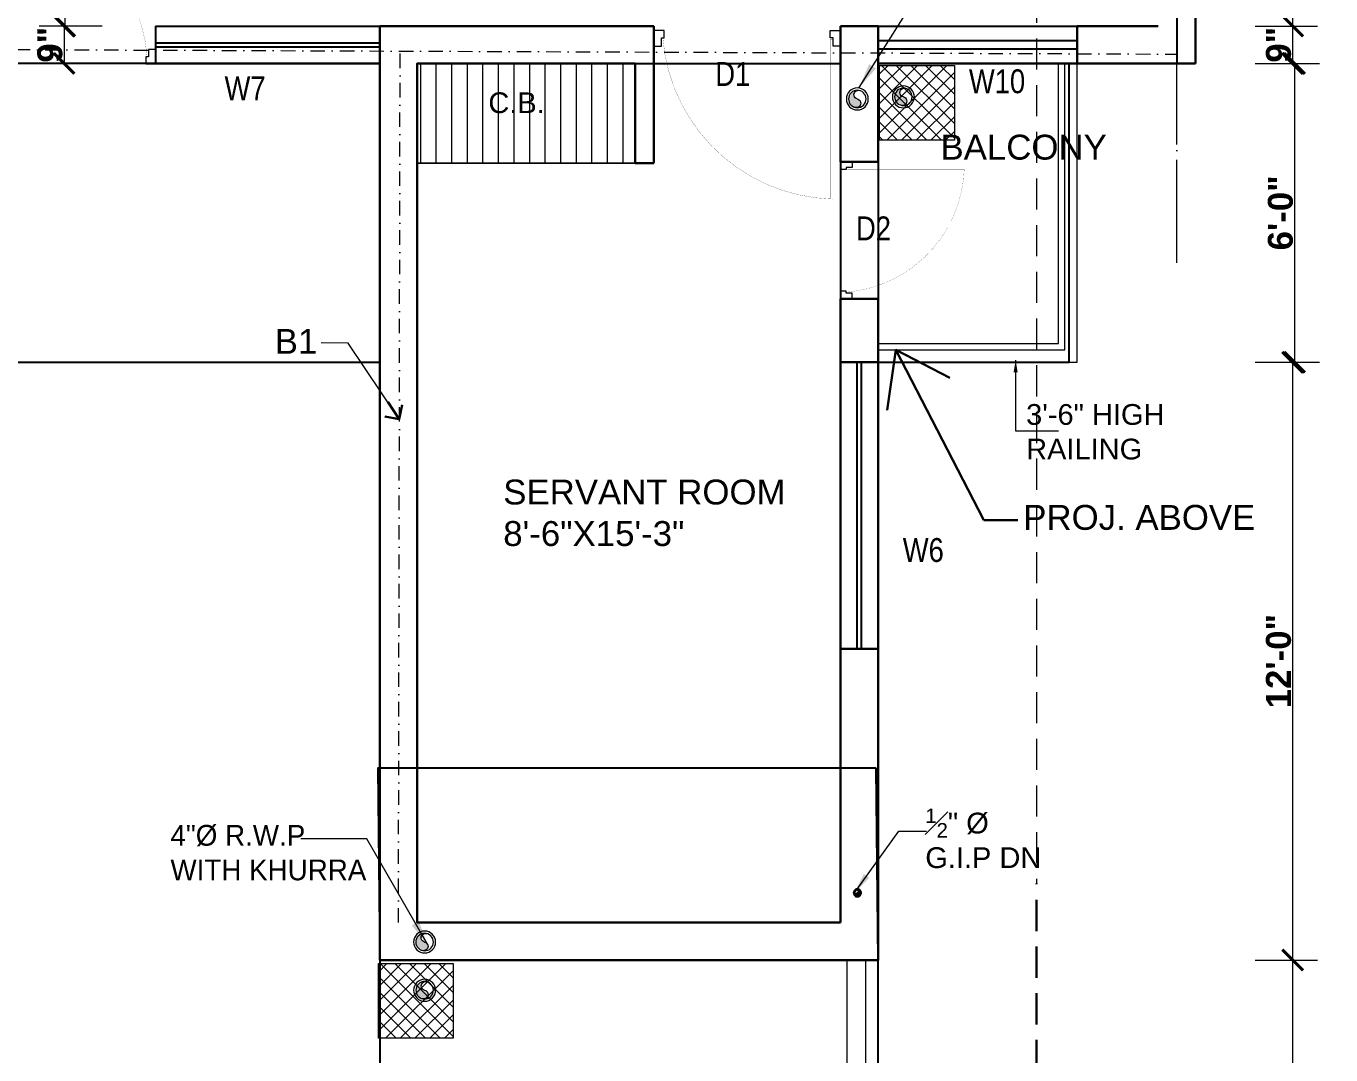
# Model space of a CAD drawing. Header units: feet. Extents: x 18471 to 30550, y -13540 to -11719.
# Drawn here: x 20950.5 to 21264.8, y -13227.5 to -12979.7 of the extents above; entities that cross this region are included whole.
import ezdxf

# ---------------------------------------------------------------- set-up
doc = ezdxf.new("R2010")
doc.units = ezdxf.units.FT
doc.header["$MEASUREMENT"] = 0
doc.header["$PDMODE"] = 2
for name, pattern in [('ACAD_ISO03W100', [30, 12, -18]), ('ACAD_ISO04W100', [30, 24, -3, 0, -3]), ('DASHDOT', [1, 0.5, -0.25, 0, -0.25]), ('DASHED', [0.75, 0.5, -0.25])]:
    doc.linetypes.add(name, pattern=pattern)
doc.layers.get('0').update_dxf_attribs({"lineweight": 30})
for name, color, linetype, lineweight in [('BEAM', 3, 'Continuous', 15), ('C.B.', 15, 'Continuous', 15), ('center line', 253, 'ACAD_ISO04W100', 5), ('CWS', 94, 'Continuous', 9), ('DIM', 7, 'Continuous', 18), ('DOOR', 32, 'Continuous', 13), ('HATCH', 9, 'Continuous', 20), ('JOINERY TEXT', 193, 'Continuous', 0), ('P-SOIL', 6, 'Continuous', 18), ('PL-C.W.S', 90, 'ACAD_ISO04W100', 25), ('PLANTERS', 58, 'Continuous', 13), ('PROJ', 30, 'ACAD_ISO03W100', 13), ('pub health ser', 22, 'Continuous', 30), ('SANIT_FIXTURES', 13, 'Continuous', 15), ('SANTRY TEXT', 174, 'Continuous', 9), ('SPECS', 7, 'Continuous', 13), ('TEXT', 7, 'Continuous', 30), ('WALL', 10, 'Continuous', 30)]:
    doc.layers.add(name, color=color, linetype=linetype, lineweight=lineweight)
doc.layers.add('BLK_1_FLR_1_BLT_UP_AREA', color=25, linetype='Continuous', true_color=0x995f4c, plot=False)
doc.layers.add('BLK_1_FLR_1_CHAJJA', color=7, linetype='Continuous')
doc.layers.add('W2', color=173, linetype='Continuous')
doc.styles.add('AR. TEXT 01', font='arialbd.ttf')
doc.styles.add('DIM TEXT', font='GOTHIC.TTF', dxfattribs={"height": 5})
doc.styles.add('p.h tex', font='techb___.ttf')
doc.styles.add('PLUMBING', font='gbeitc.shx', dxfattribs={"height": 550})
doc.styles.get("Standard").update_dxf_attribs({"font": 'ARIALN.TTF'})
doc.styles.add('TEX02', font='GARA.TTF')
doc.dimstyles.new('DIM 50', dxfattribs={"dimtxt": 6, "dimasz": 3, "dimexe": 6, "dimexo": 4, "dimgap": 0.3125, "dimtad": 1, "dimzin": 3, "dimdsep": 46, "dimlunit": 4, "dimtxsty": 'AR. TEXT 01', "dimblk": 'DOT', "dimcen": 0.09, "dimclrd": 5, "dimclre": 5, "dimclrt": 5, "dimazin": 0, "dimtfac": 0.8, "dimtofl": 0, "dimtmove": 1, "dimatfit": 3, "dimfxl": 6, "dimfxlon": 1, "dimfrac": 1, "dimtolj": 1, "dimtzin": 0, "dimlwd": -1, "dimlwe": -1, "dimarcsym": 1})
doc.dimstyles.new('DIM STYLE', dxfattribs={"dimtxt": 5, "dimasz": 3, "dimexe": 0, "dimexo": 0, "dimgap": 1.5, "dimtad": 1, "dimdec": 4, "dimzin": 3, "dimdsep": 46, "dimlunit": 4, "dimtxsty": 'DIM TEXT', "dimblk": 'ARCHTICK', "dimcen": 0, "dimdle": 1, "dimclrd": 256, "dimclre": 253, "dimclrt": 256, "dimadec": 0, "dimazin": 0, "dimtfac": 0.75, "dimtdec": 4, "dimtofl": 0, "dimtmove": 1, "dimatfit": 3, "dimfxl": 1, "dimfrac": 1, "dimtolj": 1, "dimtzin": 0, "dimlwd": -1, "dimlwe": -1, "dimarcsym": 0})
doc.dimstyles.new('STANDARD$7', dxfattribs={"dimtxt": 400, "dimasz": 400, "dimexe": 50, "dimexo": 0, "dimgap": 100, "dimtad": 0, "dimdec": 0, "dimzin": 0, "dimdsep": 46, "dimtxsty": 'PLUMBING', "dimcen": 0, "dimdle": 50, "dimse1": 1, "dimse2": 1, "dimclrd": 256, "dimclre": 63, "dimclrt": 256, "dimadec": 0, "dimazin": 0, "dimtfac": 1, "dimtdec": 0, "dimtofl": 0, "dimtmove": 0, "dimatfit": 3, "dimldrblk": 'OPEN90', "dimfxl": 1, "dimtolj": 1, "dimtzin": 0, "dimlwd": -1, "dimlwe": -1, "dimarcsym": 0})

# ---------------------------------------------------------------- blocks, each defined once
blk = doc.blocks.new('A$Cb508cf72')
at = {"layer": 'DOOR'}
for points in [[(1.593954704861969, 31.97784954943927), (1.593954704861969, 33.65484954940621), (2.1666480381682, 33.65484954940621), (2.1666480381682, 35.22784954936651), (-1.86284451e-05, 35.22784954936651), (-1.86284451e-05, 31.97784954943927), (1.593954704861969, 31.97784954943927)], [(37.4060080396448, 31.97784954943927), (37.4060080396448, 33.65484954940621), (36.83331470633857, 33.65484954940621), (36.83331470633857, 35.22784954936651), (38.99998137295188, 35.22784954936651), (38.99998137295188, 31.97784954943927), (37.4060080396448, 31.97784954943927)]]:
    blk.add_lwpolyline(points, dxfattribs=at)
at = {"layer": 'DOOR', "const_width": 0.03635174400107}
blk.add_lwpolyline([(37.11966137299896, 33.65484954940621, -0.38341128429114), (1.68249406036921, 0.01781754833064, -0.4142135623731)], format="xyb", dxfattribs=at)
blk.add_lwpolyline([(1.68249406036921, 0.01781754833064), (1.68249406036921, 33.34024954930646), (2.19304287509294, 33.34024954930646), (2.19304287509294, 0.01781754833064)], dxfattribs=at)
blk = doc.blocks.new('_ArchTick')
at = {"color": 0, "linetype": 'ByBlock', "const_width": 0.15}
blk.add_lwpolyline([(-0.5, -0.5), (0.5, 0.5)], dxfattribs=at)
blk = doc.blocks.new('*D156')
at = {"layer": 'Defpoints', "color": 0, "ltscale": 5, "transparency": 16777216}
for p in [(21223.18114544761, -12851.65837288005), (21223.18114544763, -12979.65837288002), (21255.53674316766, -12979.65837288002)]:
    blk.add_point(p, dxfattribs=at)
at = {"layer": 'DIM', "ltscale": 5, "transparency": 16777216}
for p, q in [((21246.53674316766, -12851.65837288005), (21261.53674316766, -12851.65837288005)), ((21255.53674316766, -12851.65837288005), (21255.53674316766, -12979.65837288002)), ((21246.53674316766, -12979.65837288002), (21261.53674316766, -12979.65837288002))]:
    blk.add_line(p, q, dxfattribs=at)
at = {"layer": 'DIM', "ltscale": 5, "transparency": 16777216, "xscale": 5, "yscale": 5, "zscale": 5}
for p, rotation in [((21255.53674316766, -12851.65837288005), 90), ((21255.53674316766, -12979.65837288002), 270)]:
    blk.add_blockref('_ArchTick', p, dxfattribs=dict(at, rotation=rotation))
at = {"layer": 'DIM', "ltscale": 5, "transparency": 16777216, "insert": (21252.1587588566, -12915.65837288004), "char_height": 6, "attachment_point": 5, "rotation": 90, "style": 'AR. TEXT 01'}
blk.add_mtext('\\A1;10\'-8"', dxfattribs=at)
blk = doc.blocks.new('*D157')
at = {"layer": 'Defpoints', "color": 0, "transparency": 16777216}
for p in [(21223.18114544762, -12979.65837288002), (21201.68114544762, -12988.65837287995), (21255.5367431678, -12988.65837287995)]:
    blk.add_point(p, dxfattribs=at)
at = {"layer": 'DIM', "ltscale": 5, "transparency": 16777216}
for p, q in [((21246.5367431678, -12979.65837288002), (21261.5367431678, -12979.65837288002)), ((21255.5367431678, -12979.65837288002), (21255.5367431678, -12988.65837287995)), ((21246.5367431678, -12988.65837287995), (21261.5367431678, -12988.65837287995))]:
    blk.add_line(p, q, dxfattribs=at)
at = {"layer": 'DIM', "transparency": 16777216, "xscale": 5, "yscale": 5, "zscale": 5}
for p, rotation in [((21255.5367431678, -12979.65837288002), 90), ((21255.5367431678, -12988.65837287995), 270)]:
    blk.add_blockref('_ArchTick', p, dxfattribs=dict(at, rotation=rotation))
at = {"layer": 'DIM', "transparency": 16777216, "insert": (21252.1582431678, -12984.15837287999), "char_height": 6, "attachment_point": 5, "rotation": 90, "style": 'AR. TEXT 01'}
blk.add_mtext('\\A1;9"', dxfattribs=at)
blk = doc.blocks.new('*D158')
at = {"layer": 'Defpoints', "color": 0, "transparency": 16777216}
for p in [(21221.63697140226, -12988.65837287995), (21223.63697140226, -13060.65837288003), (21255.99256912247, -13060.65837288003)]:
    blk.add_point(p, dxfattribs=at)
at = {"layer": 'DIM', "ltscale": 5, "transparency": 16777216}
for p, q in [((21246.99256912247, -12988.65837287995), (21261.99256912247, -12988.65837287995)), ((21255.99256912247, -12988.65837287995), (21255.99256912247, -13060.65837288003)), ((21246.99256912247, -13060.65837288003), (21261.99256912247, -13060.65837288003))]:
    blk.add_line(p, q, dxfattribs=at)
at = {"layer": 'DIM', "transparency": 16777216, "xscale": 5, "yscale": 5, "zscale": 5}
for p, rotation in [((21255.99256912247, -12988.65837287995), 90), ((21255.99256912247, -13060.65837288003), 270)]:
    blk.add_blockref('_ArchTick', p, dxfattribs=dict(at, rotation=rotation))
at = {"layer": 'DIM', "transparency": 16777216, "insert": (21252.62006912247, -13024.65837287999), "char_height": 6, "attachment_point": 5, "rotation": 90, "style": 'AR. TEXT 01'}
blk.add_mtext('\\A1;6\'-0"', dxfattribs=at)
blk = doc.blocks.new('*D159')
at = {"layer": 'Defpoints', "color": 0, "ltscale": 5, "transparency": 16777216}
for p in [(21203.68114544763, -13060.65837288003), (21155.68114544763, -13204.65837288005), (21255.53674316792, -13204.65837288005)]:
    blk.add_point(p, dxfattribs=at)
at = {"layer": 'DIM', "ltscale": 5, "transparency": 16777216}
for p, q in [((21246.53674316792, -13060.65837288003), (21261.53674316792, -13060.65837288003)), ((21255.53674316792, -13060.65837288003), (21255.53674316792, -13204.65837288005)), ((21246.53674316792, -13204.65837288005), (21261.53674316792, -13204.65837288005))]:
    blk.add_line(p, q, dxfattribs=at)
at = {"layer": 'DIM', "ltscale": 5, "transparency": 16777216, "xscale": 5, "yscale": 5, "zscale": 5}
for p, rotation in [((21255.53674316792, -13060.65837288003), 90), ((21255.53674316792, -13204.65837288005), 270)]:
    blk.add_blockref('_ArchTick', p, dxfattribs=dict(at, rotation=rotation))
at = {"layer": 'DIM', "ltscale": 5, "transparency": 16777216, "insert": (21252.16080524158, -13132.65837288005), "char_height": 6, "attachment_point": 5, "rotation": 90, "style": 'AR. TEXT 01'}
blk.add_mtext('\\A1;12\'-0"', dxfattribs=at)
blk = doc.blocks.new('*D160')
at = {"layer": 'Defpoints', "color": 0, "ltscale": 5, "transparency": 16777216}
for p in [(21155.68114544763, -13204.65837288005), (21155.68114544764, -13276.65837288005), (21255.53674316792, -13276.65837288005)]:
    blk.add_point(p, dxfattribs=at)
at = {"layer": 'DIM', "ltscale": 5, "transparency": 16777216}
for p, q in [((21246.53674316792, -13204.65837288005), (21261.53674316792, -13204.65837288005)), ((21255.53674316792, -13204.65837288005), (21255.53674316792, -13276.65837288005)), ((21246.53674316792, -13276.65837288005), (21261.53674316792, -13276.65837288005))]:
    blk.add_line(p, q, dxfattribs=at)
at = {"layer": 'DIM', "ltscale": 5, "transparency": 16777216, "xscale": 5, "yscale": 5, "zscale": 5}
for p, rotation in [((21255.53674316792, -13204.65837288005), 90), ((21255.53674316792, -13276.65837288005), 270)]:
    blk.add_blockref('_ArchTick', p, dxfattribs=dict(at, rotation=rotation))
at = {"layer": 'DIM', "ltscale": 5, "transparency": 16777216, "insert": (21252.16080524158, -13240.65837288006), "char_height": 6, "attachment_point": 5, "rotation": 90, "style": 'AR. TEXT 01'}
blk.add_mtext('\\A1;6\'-0"', dxfattribs=at)
blk = doc.blocks.new('*D165')
at = {"layer": 'Defpoints', "color": 0, "ltscale": 5, "transparency": 16777216}
for p in [(21203.51190537689, -12520.65837288003), (21232.18114544763, -12988.65837288003), (21280.2241643782, -12988.65837288003)]:
    blk.add_point(p, dxfattribs=at)
at = {"layer": 'DIM', "ltscale": 5, "transparency": 16777216}
for p, q in [((21271.2241643782, -12520.65837288003), (21286.2241643782, -12520.65837288003)), ((21280.2241643782, -12520.65837288003), (21280.2241643782, -12988.65837288003)), ((21271.2241643782, -12988.65837288003), (21286.2241643782, -12988.65837288003))]:
    blk.add_line(p, q, dxfattribs=at)
at = {"layer": 'DIM', "ltscale": 5, "transparency": 16777216, "xscale": 5, "yscale": 5, "zscale": 5}
for p, rotation in [((21280.2241643782, -12520.65837288003), 90), ((21280.2241643782, -12988.65837288003), 270)]:
    blk.add_blockref('_ArchTick', p, dxfattribs=dict(at, rotation=rotation))
at = {"layer": 'DIM', "ltscale": 5, "transparency": 16777216, "insert": (21276.84618006715, -12754.65837288004), "char_height": 6, "attachment_point": 5, "rotation": 90, "style": 'AR. TEXT 01'}
blk.add_mtext('\\A1;39\'-0"', dxfattribs=at)
blk = doc.blocks.new('*D166')
at = {"layer": 'Defpoints', "color": 0, "ltscale": 5, "transparency": 16777216}
for p in [(21232.18114544763, -12988.65837288003), (21155.68114544763, -13204.65837288005), (21280.22416437832, -13204.65837288005)]:
    blk.add_point(p, dxfattribs=at)
at = {"layer": 'DIM', "ltscale": 5, "transparency": 16777216}
for p, q in [((21271.22416437832, -12988.65837288003), (21286.22416437832, -12988.65837288003)), ((21280.22416437832, -12988.65837288003), (21280.22416437832, -13204.65837288005)), ((21271.22416437832, -13204.65837288005), (21286.22416437832, -13204.65837288005))]:
    blk.add_line(p, q, dxfattribs=at)
at = {"layer": 'DIM', "ltscale": 5, "transparency": 16777216, "xscale": 5, "yscale": 5, "zscale": 5}
for p, rotation in [((21280.22416437832, -12988.65837288003), 90), ((21280.22416437832, -13204.65837288005), 270)]:
    blk.add_blockref('_ArchTick', p, dxfattribs=dict(at, rotation=rotation))
at = {"layer": 'DIM', "ltscale": 5, "transparency": 16777216, "insert": (21276.84618006726, -13096.65837288005), "char_height": 6, "attachment_point": 5, "rotation": 90, "style": 'AR. TEXT 01'}
blk.add_mtext('\\A1;18\'-0"', dxfattribs=at)
blk = doc.blocks.new('*D167')
at = {"layer": 'Defpoints', "color": 0, "transparency": 16777216}
for p in [(21155.68114544762, -13204.65837288005), (21155.68114544763, -13276.65837288005), (21280.22416437834, -13276.65837288005)]:
    blk.add_point(p, dxfattribs=at)
at = {"layer": 'DIM', "ltscale": 5, "transparency": 16777216}
for p, q in [((21271.22416437834, -13204.65837288005), (21286.22416437834, -13204.65837288005)), ((21280.22416437834, -13204.65837288005), (21280.22416437834, -13276.65837288005)), ((21271.22416437834, -13276.65837288005), (21286.22416437834, -13276.65837288005))]:
    blk.add_line(p, q, dxfattribs=at)
at = {"layer": 'DIM', "transparency": 16777216, "xscale": 5, "yscale": 5, "zscale": 5}
for p, rotation in [((21280.22416437834, -13204.65837288005), 90), ((21280.22416437834, -13276.65837288005), 270)]:
    blk.add_blockref('_ArchTick', p, dxfattribs=dict(at, rotation=rotation))
at = {"layer": 'DIM', "transparency": 16777216, "insert": (21276.85166437834, -13240.65837288005), "char_height": 6, "attachment_point": 5, "rotation": 90, "style": 'AR. TEXT 01'}
blk.add_mtext('\\A1;6\'-0"', dxfattribs=at)
blk = doc.blocks.new('*D180')
at = {"layer": 'Defpoints', "color": 0, "ltscale": 5, "transparency": 16777216}
for p in [(21035.68114544762, -13200.15837288), (20768.68114544762, -13204.30381977887), (21035.68114544762, -13277.65234005722)]:
    blk.add_point(p, dxfattribs=at)
at = {"layer": 'DIM', "ltscale": 5, "transparency": 16777216}
for p, q in [((20768.68114544762, -13268.65234005722), (20768.68114544762, -13283.65234005722)), ((21035.68114544762, -13268.65234005722), (21035.68114544762, -13283.65234005722)), ((20768.68114544762, -13277.65234005722), (21035.68114544762, -13277.65234005722))]:
    blk.add_line(p, q, dxfattribs=at)
at = {"layer": 'DIM', "ltscale": 5, "transparency": 16777216, "xscale": 5, "yscale": 5, "zscale": 5, "rotation": 180}
blk.add_blockref('_ArchTick', (20768.68114544762, -13277.65234005722), dxfattribs=at)
at = {"layer": 'DIM', "ltscale": 5, "transparency": 16777216, "xscale": 5, "yscale": 5, "zscale": 5}
blk.add_blockref('_ArchTick', (21035.68114544762, -13277.65234005722), dxfattribs=at)
at = {"layer": 'DIM', "ltscale": 5, "transparency": 16777216, "insert": (20902.18114544762, -13274.27640213089), "char_height": 6, "attachment_point": 5, "style": 'AR. TEXT 01'}
blk.add_mtext('\\A1;22\'-3"', dxfattribs=at)
blk = doc.blocks.new('*D181')
at = {"layer": 'Defpoints', "color": 0, "ltscale": 5, "transparency": 16777216}
for p in [(21203.68114544762, -13036.65837288006), (21155.68114544762, -13204.65837288003), (21203.68114544762, -13302.12507752555)]:
    blk.add_point(p, dxfattribs=at)
at = {"layer": 'DIM', "ltscale": 5, "transparency": 16777216}
for p, q in [((21155.68114544762, -13293.12507752555), (21155.68114544762, -13308.12507752555)), ((21203.68114544762, -13293.12507752555), (21203.68114544762, -13308.12507752555)), ((21155.68114544762, -13302.12507752555), (21203.68114544762, -13302.12507752555))]:
    blk.add_line(p, q, dxfattribs=at)
at = {"layer": 'DIM', "ltscale": 5, "transparency": 16777216, "xscale": 5, "yscale": 5, "zscale": 5, "rotation": 180}
blk.add_blockref('_ArchTick', (21155.68114544762, -13302.12507752555), dxfattribs=at)
at = {"layer": 'DIM', "ltscale": 5, "transparency": 16777216, "xscale": 5, "yscale": 5, "zscale": 5}
blk.add_blockref('_ArchTick', (21203.68114544762, -13302.12507752555), dxfattribs=at)
at = {"layer": 'DIM', "ltscale": 5, "transparency": 16777216, "insert": (21179.68114544762, -13298.74913959922), "char_height": 6, "attachment_point": 5, "style": 'AR. TEXT 01'}
blk.add_mtext('\\A1;4\'-0"', dxfattribs=at)
blk = doc.blocks.new('*D182')
at = {"layer": 'Defpoints', "color": 0, "transparency": 16777216}
for p in [(21227.68114544762, -13007.15837288003), (20642.68114544762, -13046.0917426785), (21227.68114544762, -13323.68223995567)]:
    blk.add_point(p, dxfattribs=at)
at = {"layer": 'DIM', "ltscale": 5, "transparency": 16777216}
for p, q in [((20642.68114544762, -13314.68223995567), (20642.68114544762, -13329.68223995567)), ((21227.68114544762, -13314.68223995567), (21227.68114544762, -13329.68223995567)), ((20642.68114544762, -13323.68223995567), (21227.68114544762, -13323.68223995567))]:
    blk.add_line(p, q, dxfattribs=at)
at = {"layer": 'DIM', "transparency": 16777216, "xscale": 5, "yscale": 5, "zscale": 5, "rotation": 180}
blk.add_blockref('_ArchTick', (20642.68114544762, -13323.68223995567), dxfattribs=at)
at = {"layer": 'DIM', "transparency": 16777216, "xscale": 5, "yscale": 5, "zscale": 5}
blk.add_blockref('_ArchTick', (21227.68114544762, -13323.68223995567), dxfattribs=at)
at = {"layer": 'DIM', "transparency": 16777216, "insert": (20935.18114544762, -13320.30373995567), "char_height": 6, "attachment_point": 5, "style": 'AR. TEXT 01'}
blk.add_mtext('\\A1;48\'-9"', dxfattribs=at)
blk = doc.blocks.new('*D205')
at = {"layer": 'Defpoints', "color": 0, "ltscale": 5, "transparency": 16777216}
for p in [(20970.71947981902, -12790.65837287999), (20959.80660081814, -12979.65837288003), (20993.44540679322, -12979.65837288003)]:
    blk.add_point(p, dxfattribs=at)
at = {"layer": 'DIM', "ltscale": 5, "transparency": 16777216}
for p, q in [((20966.71947981902, -12790.65837287999), (20953.80660081814, -12790.65837287999)), ((20959.80660081814, -12790.65837287999), (20959.80660081814, -12979.65837288003)), ((20968.80660081814, -12979.65837288003), (20953.80660081814, -12979.65837288003))]:
    blk.add_line(p, q, dxfattribs=at)
at = {"layer": 'DIM', "ltscale": 5, "transparency": 16777216, "xscale": 5, "yscale": 5, "zscale": 5}
for p, rotation in [((20959.80660081814, -12790.65837287999), 90), ((20959.80660081814, -12979.65837288003), 270)]:
    blk.add_blockref('_ArchTick', p, dxfattribs=dict(at, rotation=rotation))
at = {"layer": 'DIM', "ltscale": 5, "transparency": 16777216, "insert": (20956.42861650708, -12885.15837288001), "char_height": 6, "attachment_point": 5, "rotation": 90, "style": 'AR. TEXT 01'}
blk.add_mtext('\\A1;15\'-9"', dxfattribs=at)
blk = doc.blocks.new('*D206')
at = {"layer": 'Defpoints', "color": 0, "transparency": 16777216}
for p in [(20990.42203081586, -12979.65837288003), (20959.63964845796, -12988.65837288003), (20990.97037031848, -12988.65837288003)]:
    blk.add_point(p, dxfattribs=at)
at = {"layer": 'DIM', "ltscale": 5, "transparency": 16777216}
for p, q in [((20968.63964845796, -12979.65837288003), (20953.63964845796, -12979.65837288003)), ((20959.63964845796, -12979.65837288003), (20959.63964845796, -12988.65837288003)), ((20968.63964845796, -12988.65837288003), (20953.63964845796, -12988.65837288003))]:
    blk.add_line(p, q, dxfattribs=at)
at = {"layer": 'DIM', "transparency": 16777216, "xscale": 5, "yscale": 5, "zscale": 5}
for p, rotation in [((20959.63964845796, -12979.65837288003), 90), ((20959.63964845796, -12988.65837288003), 270)]:
    blk.add_blockref('_ArchTick', p, dxfattribs=dict(at, rotation=rotation))
at = {"layer": 'DIM', "transparency": 16777216, "insert": (20956.26114845796, -12984.15837288003), "char_height": 6, "attachment_point": 5, "rotation": 90, "style": 'AR. TEXT 01'}
blk.add_mtext('\\A1;9"', dxfattribs=at)
blk = doc.blocks.new('_Dot')
at = {"color": 0, "linetype": 'ByBlock', "lineweight": -2}
blk.add_line((-0.5, 0), (-1, 0), dxfattribs=at)
at = {"color": 0, "linetype": 'ByBlock', "const_width": 0.5}
blk.add_lwpolyline([(-0.25, 0, 1), (0.25, 0, 1)], format="xyb", close=True, dxfattribs=at)
blk = doc.blocks.new('RWP')
at = {"layer": 'P-SOIL'}
h = blk.add_hatch(color=7, dxfattribs=at)
edge = h.paths.add_edge_path()
edge.add_ellipse((-58225.88443678952, -118219.5594493906), major_axis=(1.494147372830069, 1.494147372830069), ratio=0.9999999999971358, start_angle=35.6182046845361, end_angle=125.618203281105)
edge.add_ellipse((-58225.88443678952, -118219.5594493906), major_axis=(1.494147372827425, 1.494147372827423), ratio=0.9999999999948398, start_angle=125.618203281105, end_angle=215.6182018617833)
edge.add_ellipse((-58226.11501198305, -118220.5921985362), major_axis=(0.7482431835796156, 0.7482431835796152), ratio=0.9999999999816468, start_angle=218.8220523718932, end_angle=392.4143515007202)
edge.add_ellipse((-58225.65386160055, -118218.5267002386), major_axis=(-0.7482431836025633, 0.7482431836025631), ratio=0.9999999999430152, start_angle=-51.1779422807781, end_angle=122.41435150089211, ccw=False)
at = {"layer": 'P-SOIL', "color": 7, "extrusion": (0, 0, -1)}
for centre, major_axis, ratio, start_param, end_param in [((-58225.88443678952, -118219.5594493906), (1.867684216040422, 1.867684216040422), 0.99999999999517, 3.926990816989658, 10.21017612416924), ((-58225.88443678952, -118219.5594493906), (-1.494147372831555, 1.494147372831555), 0.9999999999934598, 5.497787143778865, 11.78097245095845), ((-58226.11501198302, -118220.5921985362), (-0.7482431836144129, 0.7482431836144129), 0.9999999999042399, 1.005059168248902, 4.258487346123779)]:
    blk.add_ellipse(centre, major_axis=major_axis, ratio=ratio, start_param=start_param, end_param=end_param, dxfattribs=at)
at = {"layer": 'P-SOIL', "color": 7, "extrusion": (0, 0, -0.9999999999999998)}
blk.add_ellipse((-58225.65386160053, -118218.5267002386), major_axis=(0.7482431836246272, 0.7482431836246272), ratio=0.99999999987498, start_param=2.575855494946888, end_param=5.829283672833697, dxfattribs=at)
blk = doc.blocks.new('DF DF')
at = {"layer": 'PL-C.W.S', "ltscale": 2}
h = blk.add_hatch(dxfattribs=at)
h.set_pattern_fill('JIS_LC_20', color=256, scale=0.00030976, style=0)
h.set_pattern_definition([(135.0000000015881, (-713.6371133431317, -1892.405334894047), (0.0045997013275512, 0.0045997013272962), []), (135.0000000015881, (-713.6372434423317, -1892.405334894047), (0.0045997013275512, 0.0045997013272962), [])])
edge = h.paths.add_edge_path()
edge.add_ellipse((-1141.155969474507, -1786.047756641909), major_axis=(-0.0172638459292222, 3.67380965955e-05), ratio=0.9999999999448315, start_angle=109.7335148373989, end_angle=250.5103398213486)
edge.add_ellipse((-1141.150174988148, -1786.064019041909), major_axis=(-0.0325247972641925, 1.33438009235e-05), ratio=0.9999999999445645, start_angle=180.0235064780413, end_angle=270.02350647804116, ccw=False)
edge.add_ellipse((-1141.150174988148, -1786.064019041909), major_axis=(0.0325247727854484, 4.20759883691e-05), ratio=0.9999999999445631, start_angle=269.92587879808355, end_angle=359.9258787994174, ccw=False)
edge.add_ellipse((-1141.143692296203, -1786.080281441909), major_axis=(0.0175068814637724, 7.0747587468e-06), ratio=0.9999999999445439, start_angle=111.71059004010041, end_angle=248.24310202751678, ccw=False)
at = {"layer": 'PL-C.W.S', "ltscale": 2, "extrusion": (0, 0, -1)}
for centre, major_axis, ratio, start_param, end_param in [((-1141.150174988148, -1786.064019041909), (0.0403307360506055, 3.58698504617e-05), 0.99999999994456, 3.142482045763561, 9.425667352943147), ((-1141.150174988148, -1786.064019041909), (0.0325247258547981, 6.94492913112e-05), 0.9999999999445602, 3.14372792710681, 9.426913234286395), ((-1141.143692296203, -1786.080281441909), (-0.0175068160262084, 4.83866055586e-05), 0.9999999999442701, -1.194234800505054, 1.188707069907176), ((-1141.157000834208, -1786.047895540491), (0.0175068160262084, -4.83866055586e-05), 0.9999999999442701, -1.194234800505054, 1.188707069907176)]:
    blk.add_ellipse(centre, major_axis=major_axis, ratio=ratio, start_param=start_param, end_param=end_param, dxfattribs=at)
blk = doc.blocks.new('*D208')
at = {"layer": 'Defpoints', "color": 0, "transparency": 16777216}
for p in [(21035.68114544762, -13205.65837288), (21155.68114544762, -13205.65837288), (21155.68114544762, -13301.62507752555)]:
    blk.add_point(p, dxfattribs=at)
at = {"layer": 'DIM', "ltscale": 5, "transparency": 16777216}
for p, q in [((21035.68114544762, -13292.62507752555), (21035.68114544762, -13307.62507752555)), ((21155.68114544762, -13292.62507752555), (21155.68114544762, -13307.62507752555)), ((21035.68114544762, -13301.62507752555), (21155.68114544762, -13301.62507752555))]:
    blk.add_line(p, q, dxfattribs=at)
at = {"layer": 'DIM', "transparency": 16777216, "xscale": 5, "yscale": 5, "zscale": 5, "rotation": 180}
blk.add_blockref('_ArchTick', (21035.68114544762, -13301.62507752555), dxfattribs=at)
at = {"layer": 'DIM', "transparency": 16777216, "xscale": 5, "yscale": 5, "zscale": 5}
blk.add_blockref('_ArchTick', (21155.68114544762, -13301.62507752555), dxfattribs=at)
at = {"layer": 'DIM', "transparency": 16777216, "insert": (21095.68114544762, -13298.25257752555), "char_height": 6, "attachment_point": 5, "style": 'AR. TEXT 01'}
blk.add_mtext('\\A1;10\'-0"', dxfattribs=at)
blk = doc.blocks.new('*D212')
at = {"layer": 'Defpoints', "color": 0, "ltscale": 5, "transparency": 16777216}
for p in [(21203.68114544762, -13036.65837288006), (21227.68114544762, -13036.65837288006), (21227.68114544762, -13303.09540216475)]:
    blk.add_point(p, dxfattribs=at)
at = {"layer": 'DIM', "ltscale": 5, "transparency": 16777216}
for p, q in [((21203.68114544762, -13294.09540216476), (21203.68114544762, -13309.09540216476)), ((21227.68114544762, -13294.09540216476), (21227.68114544762, -13309.09540216476)), ((21203.68114544762, -13303.09540216475), (21227.68114544762, -13303.09540216475))]:
    blk.add_line(p, q, dxfattribs=at)
at = {"layer": 'DIM', "ltscale": 5, "transparency": 16777216, "xscale": 5, "yscale": 5, "zscale": 5, "rotation": 180}
blk.add_blockref('_ArchTick', (21203.68114544762, -13303.09540216475), dxfattribs=at)
at = {"layer": 'DIM', "ltscale": 5, "transparency": 16777216, "xscale": 5, "yscale": 5, "zscale": 5}
blk.add_blockref('_ArchTick', (21227.68114544762, -13303.09540216475), dxfattribs=at)
at = {"layer": 'DIM', "ltscale": 5, "transparency": 16777216, "insert": (21215.68114544762, -13299.71946423843), "char_height": 6, "attachment_point": 5, "style": 'AR. TEXT 01'}
blk.add_mtext('\\A1;2\'-0"', dxfattribs=at)
blk = doc.blocks.new('_Open90')
at = {"color": 0, "linetype": 'ByBlock', "lineweight": -2}
for p, q in [((0, 0), (-1, 0)), ((-0.5, 0.5), (0, 0)), ((0, 0), (-0.5, -0.5))]:
    blk.add_line(p, q, dxfattribs=at)
blk = doc.blocks.new('A$C3772fbca')
at = {"layer": 'BEAM', "linetype": 'DASHDOT', "ltscale": 7}
for p, q in [((-2.76246959e-06, 211.5267795452949), (584.9999972375012, 209.250000766009)), ((397.4999972374935, 7.6598371e-07), (397.8968210145444, 209.9606794611452))]:
    blk.add_line(p, q, dxfattribs=at)
at = {"layer": 'BEAM', "ltscale": 25, "insert": (367.7070256096194, 143.04893384756), "char_height": 6, "width": 8.05567011190942, "attachment_point": 1, "style": 'DIM TEXT'}
blk.add_mtext('\\A1;{\\fArial|b0|i0|c0|p34;B1}', dxfattribs=at)
at = {"layer": 'BEAM', "ltscale": 25}
blk.add_leader([(397.692225179344, 121.2860402408405), (385.3736290300148, 139.6432451754663), (378.8805892534438, 139.6586092904181)], dimstyle='STANDARD$7', override={"dimasz": 5}, dxfattribs=at)

msp = doc.modelspace()

# ---------------------------------------------------------------- hatches: boundary and pattern name
at = {"layer": 'HATCH'}
h = msp.add_hatch(dxfattribs=at)
h.set_pattern_fill('LINE', color=256, scale=30, angle=90, style=0)
h.set_pattern_definition([(90, (-49011.95921371897, 62088.55216715861), (-3.75, 2e-16), [])])
h.paths.add_polyline_path([(21044.68114544763, -13012.65837288003), (21097.18114544622, -13012.65837288003), (21097.18114544622, -12988.65837288003), (21044.68114544763, -12988.65837288003)])
at = {"layer": 'pub health ser', "lineweight": 0, "true_color": 0x939598}
h = msp.add_hatch(dxfattribs=at)
h.set_pattern_fill('ANSI37', color=252, scale=20, angle=-90.00000000000001, style=0)
h.set_pattern_definition([(-45.00000000000006, (-2527.224838463411, 46032.2569551527), (1.767766952966369, 1.767766952966367), []), (44.99999999999995, (-2527.224838463411, 46032.2569551527), (-1.767766952966367, 1.767766952966369), [])])
h.paths.add_polyline_path([(21174.06384363276, -13007.12838378243), (21174.06384363278, -12989.12838378243), (21156.06384363278, -12989.1283837824), (21156.06384363278, -13007.1283837824)])
edge = h.paths.add_edge_path(flags=16)
edge.add_ellipse((21164.38829082242, -12997.56641075297), major_axis=(0.7482431836542677, 0.7482431836542677), ratio=0.999999999800657, start_angle=51.17794786418325, end_angle=63.99335204062713)
edge.add_ellipse((21164.61886601594, -12998.59915989856), major_axis=(1.494147372824954, 1.494147372824954), ratio=1, start_angle=54.38179825586201, end_angle=60.789499034851985, ccw=False)
h = msp.add_hatch(dxfattribs=at)
h.set_pattern_fill('ANSI37', color=252, scale=20, angle=-90.00000000000001, style=0)
h.set_pattern_definition([(-45.00000000000006, (-2647.941864803677, 45815.86108055557), (1.767766952966369, 1.767766952966367), []), (44.99999999999995, (-2647.941864803677, 45815.86108055557), (-1.767766952966367, 1.767766952966369), [])])
h.paths.add_polyline_path([(21053.3468172925, -13223.52425837953), (21053.34681729251, -13205.52425837953), (21035.34681729251, -13205.52425837951), (21035.34681729251, -13223.52425837951)])
edge = h.paths.add_edge_path(flags=16)
edge.add_ellipse((21043.67126448216, -13213.96228535008), major_axis=(0.7482431836542677, 0.7482431836542677), ratio=0.999999999800657, start_angle=51.17794786418325, end_angle=63.99335204062713)
edge.add_ellipse((21043.90183967568, -13214.99503449566), major_axis=(1.494147372824954, 1.494147372824954), ratio=1, start_angle=54.38179825586201, end_angle=60.789499034851985, ccw=False)

# ---------------------------------------------------------------- linework, layer by layer
at = {"layer": 'BLK_1_FLR_1_BLT_UP_AREA', "color": 25, "elevation": 0.02260156391333}
msp.add_lwpolyline([(20642.68114544762, -12565.65837287717), (21001.18114544762, -12565.65837287717), (21001.18114544757, -12520.65837288002), (21227.68114544762, -12520.65837288002), (21227.68114544609, -12988.65837288002), (21155.68114544763, -12988.65837288003), (21155.68114544762, -13204.65837288005), (21035.68114544762, -13204.65837288003), (21035.68114544762, -12988.65837288003), (20642.68114544762, -12988.65837288002), (20642.68114544762, -12565.65837287717)], dxfattribs=at)
at = {"layer": 'BLK_1_FLR_1_BLT_UP_AREA', "color": 35, "true_color": 0x99724c, "elevation": 0.02260156391333}
msp.add_lwpolyline([(21146.68114544762, -13195.65837288003), (21044.68114544764, -13195.65837288003), (21044.68114544764, -12988.65837288003), (21146.68114544762, -12988.65837288003)], close=True, dxfattribs=at)
at = {"layer": 'BLK_1_FLR_1_BLT_UP_AREA', "color": 1, "elevation": 0.02260156391333}
msp.add_lwpolyline([(21155.22623185329, -13158.47390773962), (21035.22623185331, -13158.47390773962), (21035.68114544764, -13204.65837288003), (21155.68114544762, -13204.65837288003)], close=True, dxfattribs=at)
at = {"layer": 'BLK_1_FLR_1_CHAJJA', "elevation": 0.02260156391333}
for points in [[(20666.68114544763, -13060.65837288005), (21035.68114544762, -13060.65837288005), (21035.68114544762, -12988.65837288003), (20666.68114544763, -12988.65837288003)], [(21155.68114544762, -13060.65837288003), (21201.68114544762, -13060.65837288003), (21201.68114544762, -12988.65837287995), (21155.68114544762, -12988.65837287995)], [(21035.68114544762, -13276.65837288005), (21155.68114544762, -13276.65837288005), (21155.68114544762, -13204.65837288003), (21035.68114544762, -13204.65837288003)]]:
    msp.add_lwpolyline(points, close=True, dxfattribs=at)
at = {"layer": 'C.B.'}
msp.add_line((21097.18114544622, -13012.65837288003, 0.02260156391333), (21044.68114544763, -13012.65837288003, 0.02260156391333), dxfattribs=at)
at = {"layer": 'center line'}
msp.add_line((21227.68114544762, -13036.65837288006, 0.02260156391333), (21227.68114544762, -12477.00063065621, 0.02260156391333), dxfattribs=at)
at = {"layer": 'PLANTERS', "ltscale": 15}
for p, q in [((21203.68114544762, -13060.65837288003, 0.02260156391333), (21203.68114544762, -12988.65837288003, 0.02260156391333)), ((21155.68114544762, -13060.65837288003, 0.02260156391333), (21203.68114544762, -13060.65837288003, 0.02260156391333))]:
    msp.add_line(p, q, dxfattribs=at)
at = {"layer": 'PLANTERS', "ltscale": 15, "elevation": 0.02260156391333}
for points in [[(21152.68114544762, -13204.65837288005), (21152.68114544763, -13273.65837288005), (20771.68114544763, -13273.65837288009), (20771.68114544759, -13057.65837288005), (20669.68114544763, -13057.65837288005), (20669.68114544763, -12988.65837288003)], [(21148.18114544762, -13204.65837288005), (21148.18114544763, -13269.15837288005), (20776.18114544763, -13269.15837288009), (20776.18114544759, -13053.15837288005), (20674.18114544763, -13053.15837288005), (20674.18114544763, -12988.65837288003)], [(21155.68114544762, -13057.65837288003), (21200.68114544762, -13057.65837288003), (21200.68114544762, -12988.65837288003)], [(21155.68114544762, -13056.15837288003), (21199.18114544762, -13056.15837288003), (21199.18114544762, -12988.65837288003)], [(21155.68114544762, -13204.65837288005), (21155.68114544763, -13276.65837288005), (20768.68114544763, -13276.65837288009), (20768.68114544759, -13060.65837288005), (20666.68114544763, -13060.65837288005)]]:
    msp.add_lwpolyline(points, dxfattribs=at)
at = {"layer": 'PROJ', "linetype": 'DASHED', "ltscale": 15}
for p, q in [((21201.68114544762, -13060.65837288003, 0.02260156391333), (21201.68114544762, -12988.65837288003, 0.02260156391333)), ((21227.68114544762, -13030.65837288003, 0.02260156391333), (21227.6811454477, -12988.65837288002, 0.02260156391333)), ((21035.68114544762, -13060.65837288005, 0.02260156391333), (20666.68114544763, -13060.65837288005, 0.02260156391333)), ((21155.68114544762, -13060.65837288003, 0.02260156391333), (21201.68114544762, -13060.65837288003, 0.02260156391333))]:
    msp.add_line(p, q, dxfattribs=at)
at = {"layer": 'PROJ', "linetype": 'DASHED', "ltscale": 15, "elevation": 0.02260156391333}
msp.add_lwpolyline([(21155.68114544762, -13204.65837288005), (21155.68114544762, -13276.65837288005), (21035.68114544762, -13276.65837288005), (21035.68114544762, -13204.65837288003)], dxfattribs=at)
at = {"layer": 'pub health ser', "color": 252, "lineweight": 0, "true_color": 0x939598, "elevation": 0.02260156391333}
for points in [[(21156.06384363278, -12989.12838378243), (21174.06384363278, -12989.12838378243), (21174.06384363278, -13007.12838378242), (21156.06384363278, -13007.12838378242)], [(21035.34681729251, -13205.52425837953), (21053.34681729251, -13205.52425837953), (21053.34681729251, -13223.52425837952), (21035.34681729251, -13223.52425837952)]]:
    msp.add_lwpolyline(points, close=True, dxfattribs=at)
at = {"layer": 'SANIT_FIXTURES', "ltscale": 5, "elevation": 0.02260156391333}
msp.add_lwpolyline([(21044.68114544763, -13012.65837288003), (21097.18114544622, -13012.65837288003), (21097.18114544622, -12988.65837288003), (21044.68114544763, -12988.65837288003)], close=True, dxfattribs=at)
at = {"layer": 'W2'}
for p, q in [((20981.68114544759, -12979.65837288003, 0.02260156391333), (21035.68114544762, -12979.65837288003, 0.02260156391333)), ((20981.68114544759, -12979.65837288003, 0.02260156391333), (20981.68114544759, -12988.65837288003, 0.02260156391333)), ((21155.68114544763, -12979.65837288003, 0.02260156391333), (21203.68114544762, -12979.65837288003, 0.02260156391333)), ((20981.68114544759, -12983.65837288003, 0.02260156391333), (21035.68114544762, -12983.65837288003, 0.02260156391333)), ((20981.68114544759, -12984.65837288003, 0.02260156391333), (21035.68114544762, -12984.65837288003, 0.02260156391333)), ((21155.68114544762, -12983.15837288003, 0.02260156391333), (21203.68114544762, -12983.15837288003, 0.02260156391333)), ((21155.68114544762, -12985.15837288003, 0.02260156391333), (21203.68114544762, -12985.15837288003, 0.02260156391333)), ((20981.68114544759, -12988.65837288003, 0.02260156391333), (21035.68114544762, -12988.65837288003, 0.02260156391333)), ((21155.68114544763, -12988.65837288003, 0.02260156391333), (21205.68114544762, -12988.65837288003, 0.02260156391333)), ((21146.68114544762, -13129.65837288003, 0.02260156391333), (21146.68114544762, -13060.65837288003, 0.02260156391333)), ((21150.68114544762, -13129.65837288003, 0.02260156391333), (21150.6811454476, -13060.65837288003, 0.02260156391333)), ((21151.68114544763, -13129.65837288003, 0.02260156391333), (21151.68114544762, -13060.65837288003, 0.02260156391333)), ((21155.68114544763, -13129.65837288003, 0.02260156391333), (21155.68114544763, -13060.65837288003, 0.02260156391333))]:
    msp.add_line(p, q, dxfattribs=at)
at = {"layer": 'WALL', "color": 3, "linetype": 'DASHED', "lineweight": 13, "ltscale": 15}
msp.add_line((21193.81772367697, -12431.36349181263, 0.02260156391333), (21193.81772367697, -13186.25407082996, 0.02260156391333), dxfattribs=at)
at = {"layer": 'WALL'}
for p, q in [((21232.18114544762, -12988.65837288003, 0.02260156391333), (21232.18114544762, -12520.65837288002, 0.02260156391333)), ((21035.68114544762, -12979.65837288002, 0.02260156391333), (21101.68114544622, -12979.65837288003, 0.02260156391333)), ((21035.68114544762, -13012.65837288006, 0.02260156391333), (21035.68114544762, -12979.65837288003, 0.02260156391333)), ((21101.68114544622, -12979.65837288003, 0.02260156391333), (21101.68114544622, -13012.65837288003, 0.02260156391333)), ((21146.68114544762, -12979.65837288003, 0.02260156391333), (21155.68114544762, -12979.65837288003, 0.02260156391333)), ((21146.68114544762, -13012.3638837995, 0.02260156391333), (21146.68114544762, -12979.65837288003, 0.02260156391333)), ((21155.68114544763, -13012.36388379948, 0.02260156391333), (21155.68114544762, -12979.65837288003, 0.02260156391333)), ((21203.68114544762, -12988.65837287995, 0.02260156391333), (21203.68114544762, -12979.65837288003, 0.02260156391333)), ((21203.68114544762, -12979.65837288003, 0.02260156391333), (21223.18114544762, -12979.65837288003, 0.02260156391333)), ((21044.68114544762, -12988.65837288003, 0.02260156391333), (21097.18114544622, -12988.65837288003, 0.02260156391333)), ((21044.68114544764, -13137.15837288003, 0.02260156391333), (21044.68114544764, -12988.65837288003, 0.02260156391333)), ((21097.18114544622, -13012.65837288003, 0.02260156391333), (21097.18114544622, -12988.65837288003, 0.02260156391333)), ((21203.68114544762, -12988.65837287995, 0.02260156391333), (21232.18114544762, -12988.65837288003, 0.02260156391333)), ((21035.68114544762, -13195.65837288003, 0.02260156391333), (21035.68114544762, -13012.65837288006, 0.02260156391333)), ((21101.68114544622, -13012.65837288003, 0.02260156391333), (21097.18114544622, -13012.65837288003, 0.02260156391333)), ((21146.68114544762, -13012.3638837995, 0.02260156391333), (21155.68114544762, -13012.3638837995, 0.02260156391333)), ((21146.6811454476, -13060.65837288003, 0.02260156391333), (21146.68114544762, -13045.36388379947, 0.02260156391333)), ((21146.68114544762, -13045.36388379947, 0.02260156391333), (21155.68114544762, -13045.36388379947, 0.02260156391333)), ((21155.68114544762, -13060.65837288003, 0.02260156391333), (21155.68114544762, -13045.36388379947, 0.02260156391333)), ((21155.68114544762, -13060.65837288003, 0.02260156391333), (21146.68114544762, -13060.65837288003, 0.02260156391333)), ((21146.6811454476, -13129.65837288003, 0.02260156391333), (21155.68114544762, -13129.65837288003, 0.02260156391333)), ((21146.6811454476, -13143.15837288003, 0.02260156391333), (21146.68114544762, -13129.65837288003, 0.02260156391333)), ((21155.68114544763, -13143.15837288003, 0.02260156391333), (21155.68114544763, -13129.65837288002, 0.02260156391333)), ((21044.68114544762, -13195.65837288003, 0.02260156391333), (21044.68114544762, -13137.15837288003, 0.02260156391333)), ((21146.68114544762, -13195.65837288003, 0.02260156391333), (21146.68114544757, -13143.15837288002, 0.02260156391333)), ((21155.68114544762, -13204.65837288003, 0.02260156391333), (21155.68114544762, -13143.15837288003, 0.02260156391333)), ((21035.68114544762, -13204.65837288003, 0.02260156391333), (21035.68114544762, -13195.65837287998, 0.02260156391333)), ((21044.68114544762, -13195.65837288003, 0.02260156391333), (21146.68114544762, -13195.65837288003, 0.02260156391333)), ((21035.68114544762, -13204.65837288003, 0.02260156391333), (21155.68114544762, -13204.65837288003, 0.02260156391333))]:
    msp.add_line(p, q, dxfattribs=at)
at = {"layer": 'WALL', "color": 3, "linetype": 'DASHED', "ltscale": 15}
msp.add_line((21193.81772367697, -13298.92703243787, 0.02260156391333), (21193.81772367697, -13186.25407082996, 0.02260156391333), dxfattribs=at)

# ---------------------------------------------------------------- block references
at = {"ltscale": 5}
msp.add_blockref('A$C3772fbca', (20642.68114821013, -13195.65837364311, 0.02260156391333), dxfattribs=at)
at = {"layer": 'HATCH', "ltscale": 5}
for p, xscale, yscale, zscale, rotation in [((20939.68116550899, -12950.84568875122, 0.02260156391333), -1.076923076885709, 1.076923076885709, 1.076923076885709, 180), ((21176.48932583444, -13012.36389956203, 0.02260156391333), -0.8461538461228499, 0.8461538461228499, 0.8461538461228499, 89.99999999999991)]:
    msp.add_blockref('A$Cb508cf72', p, dxfattribs=dict(at, xscale=xscale, yscale=yscale, zscale=zscale, rotation=rotation))
at = {"layer": 'HATCH', "ltscale": 5, "xscale": -1.1538461538408, "yscale": 1.1538461538408, "zscale": 1.1538461538408}
msp.add_blockref('A$Cb508cf72', (21146.68112395326, -13021.35913001529, 0.02260156391333), dxfattribs=at)
at = {"layer": 'PL-C.W.S', "xscale": 22.60173912992468, "yscale": 22.60173912992468, "zscale": 22.60173912992468}
msp.add_blockref('DF DF', (46942.69764651983, 27179.67098699856, 0.02260156391333), dxfattribs=at)
at = {"layer": 'WALL'}
for p in [(79376.57976427152, 105222.3465175452, 0.02260156391333), (79387.67272203168, 105222.8500234221, 0.02260156391333), (79272.35796261602, 105019.2310927931, 0.02260156391333), (79272.36873961052, 105007.6174691764, 0.02260156391333)]:
    msp.add_blockref('RWP', p, dxfattribs=at)

# ---------------------------------------------------------------- texts
at = {"layer": 'CWS', "ltscale": 0.2, "insert": (21167.06486998342, -13182.57647597543, 0.02260156391333), "char_height": 5, "width": 53.92359098510496, "attachment_point": 7, "style": 'p.h tex'}
msp.add_mtext('\\A1;{\\fArial|b0|i0|c0|p34;\\H0.7x;\\S1#2;\\H1.429x;" %%C \\PG.I.P DN}', dxfattribs=at)
at = {"layer": 'JOINERY TEXT', "char_height": 5.75, "width": 20.94494535614012, "attachment_point": 1}
for s, insert in [('\\A1;D1', (21116.49232157639, -12988.33369904284, 0.02260156391333)), ('\\A1;W10', (21177.57475562899, -12990.08159002589, 0.02260156391333)), ('\\A1;W7', (20998.30938732125, -12991.77070704461, 0.02260156391333)), ('\\A1;D2', (21150.38511836048, -13025.52076052806, 0.02260156391333)), ('\\A1;W6', (21161.6473387992, -13103.01133130601, 0.02260156391333))]:
    msp.add_mtext(s, dxfattribs=dict(at, insert=insert))
at = {"layer": 'SANTRY TEXT', "color": 5, "ltscale": 25, "insert": (20985.27435718807, -13172.11585823138, 0.02260156391333), "char_height": 5, "width": 68.77202682150889, "attachment_point": 1, "style": 'DIM TEXT'}
msp.add_mtext('\\A1;4"%%C R.W.P\\PWITH KHURRA', dxfattribs=at)
at = {"layer": 'TEXT', "attachment_point": 1, "style": 'TEX02'}
for s, insert, char_height, width in [('\\A1;{\\fArial|b0|i0|c0|p34;C.B.}', (21061.833411257, -12995.62221191303, 0.02260156391333), 5, 28.16677126591277), ('\\A1;{\\fArial|b0|i0|c0|p34;BALCONY}', (21170.73043819567, -13005.8253057353, 0.02260156391333), 6, 63.03306711644836), ('\\A1;{\\fArial|b0|i0|c0|p34;SERVANT ROOM\\P8\'-6"X15\'-3"}', (21065.42219022004, -13088.91254686126, 0.02260156391333), 6, 72.56560084977174), ('\\A1;{\\fArial|b0|i0|c0|p34; PROJ. ABOVE}', (21188.33310203087, -13095.02105944135, 0.02260156391333), 6, 72.01010735483214)]:
    msp.add_mtext(s, dxfattribs=dict(at, insert=insert, char_height=char_height, width=width))
at = {"layer": 'TEXT', "insert": (21191.36049687205, -13070.72708889574, 0.02260156391333), "char_height": 5, "width": 37.04403607775379, "attachment_point": 1}
msp.add_mtext('{\\fArial|b0|i0|c0|p34;3\'-6" HIGH \\PRAILING}', dxfattribs=at)

# ---------------------------------------------------------------- dimensions: what is measured, and where the dimension line sits
at = {"layer": 'DIM', "ltscale": 5}
for base, p1, p2, picture, middle in [((21280.2241643782, -12988.65837288003, 0.02260156391333), (21203.51190537689, -12520.65837288003, 0.02260156391333), (21232.18114544762, -12988.65837288003, 0.02260156391333), '*D165', (21276.84618006715, -12754.65837288004, 0.02260156391333)), ((20959.80660081814, -12979.65837288003, 0.02260156391333), (20970.71947981902, -12790.65837287998, 0.02260156391333), (20993.44540679322, -12979.65837288003, 0.02260156391333), '*D205', (20956.42861650708, -12885.15837288001, 0.02260156391333)), ((21255.53674316766, -12979.65837288002, 0.02260156391333), (21223.1811454476, -12851.65837288005, 0.02260156391333), (21223.18114544762, -12979.65837288002, 0.02260156391333), '*D156', (21252.1587588566, -12915.65837288004, 0.02260156391333)), ((20959.63964845796, -12988.65837288003, 0.02260156391333), (20990.42203081586, -12979.65837288003, 0.02260156391333), (20990.97037031848, -12988.65837288003, 0.02260156391333), '*D206', (20956.26114845796, -12984.15837288003, 0.02260156391333)), ((21255.5367431678, -12988.65837287995, 0.02260156391333), (21223.18114544762, -12979.65837288002, 0.02260156391333), (21201.68114544762, -12988.65837287995, 0.02260156391333), '*D157', (21252.1582431678, -12984.15837287999, 0.02260156391333)), ((21280.22416437832, -13204.65837288005, 0.02260156391333), (21232.18114544762, -12988.65837288003, 0.02260156391333), (21155.68114544762, -13204.65837288005, 0.02260156391333), '*D166', (21276.84618006726, -13096.65837288005, 0.02260156391333)), ((21255.99256912247, -13060.65837288003, 0.02260156391333), (21221.63697140226, -12988.65837287995, 0.02260156391333), (21223.63697140226, -13060.65837288003, 0.02260156391333), '*D158', (21252.62006912247, -13024.65837287999, 0.02260156391333)), ((21255.53674316792, -13204.65837288005, 0.02260156391333), (21203.68114544762, -13060.65837288003, 0.02260156391333), (21155.68114544762, -13204.65837288005, 0.02260156391333), '*D159', (21252.16080524158, -13132.65837288005, 0.02260156391333)), ((21255.53674316792, -13276.65837288005, 0.02260156391333), (21155.68114544762, -13204.65837288005, 0.02260156391333), (21155.68114544763, -13276.65837288005, 0.02260156391333), '*D160', (21252.16080524158, -13240.65837288006, 0.02260156391333)), ((21280.22416437834, -13276.65837288005, 0.02260156391333), (21155.68114544762, -13204.65837288005, 0.02260156391333), (21155.68114544763, -13276.65837288005, 0.02260156391333), '*D167', (21276.85166437834, -13240.65837288005, 0.02260156391333))]:
    dim = msp.add_linear_dim(base=base, p1=p1, p2=p2, angle=90, dimstyle='DIM 50', override={"dimtxt": 6, "dimasz": 5, "dimblk": 'ArchTick', "dimclrd": 256, "dimclre": 256, "dimclrt": 256, "dimfxl": 9}, dxfattribs=at)
    dim.commit()
    dim.dimension.update_dxf_attribs({"geometry": picture, "text_midpoint": middle})
for base, p1, p2, override, picture, middle in [((21227.68114544762, -13323.68223995567, 0.02260156391333), (20642.68114544762, -13046.0917426785, 0.02260156391333), (21227.68114544762, -13007.15837288003, 0.02260156391333), {"dimtxt": 6, "dimasz": 5, "dimblk": 'ArchTick', "dimclrd": 256, "dimclre": 256, "dimclrt": 256, "dimfxl": 9}, '*D182', (20935.18114544762, -13320.30373995567, 0.02260156391333)), ((21203.68114544762, -13302.12507752555, 0.02260156391333), (21155.68114544762, -13204.65837288003, 0.02260156391333), (21203.68114544762, -13036.65837288006, 0.02260156391333), {"dimtxt": 6, "dimasz": 5, "dimblk": 'ArchTick', "dimclrd": 256, "dimclre": 256, "dimclrt": 256, "dimfxl": 9}, '*D181', (21179.68114544762, -13298.74913959922, 0.02260156391333)), ((21227.68114544762, -13303.09540216475, 0.02260156391333), (21203.68114544762, -13036.65837288006, 0.02260156391333), (21227.68114544762, -13036.65837288006, 0.02260156391333), {"dimasz": 5, "dimblk": 'ArchTick', "dimclrd": 256, "dimclre": 256, "dimclrt": 256, "dimfxl": 9}, '*D212', (21215.68114544762, -13299.71946423843, 0.02260156391333)), ((21035.68114544762, -13277.65234005722, 0.02260156391333), (20768.68114544762, -13204.30381977887, 0.02260156391333), (21035.68114544762, -13200.15837288, 0.02260156391333), {"dimtxt": 6, "dimasz": 5, "dimblk": 'ArchTick', "dimclrd": 256, "dimclre": 256, "dimclrt": 256, "dimfxl": 9}, '*D180', (20902.18114544762, -13274.27640213089, 0.02260156391333)), ((21155.68114544762, -13301.62507752555, 0.02260156391333), (21035.68114544762, -13205.65837288, 0.02260156391333), (21155.68114544762, -13205.65837288, 0.02260156391333), {"dimtxt": 6, "dimasz": 5, "dimblk": 'ArchTick', "dimclrd": 256, "dimclre": 256, "dimclrt": 256, "dimfxl": 9}, '*D208', (21095.68114544762, -13298.25257752555, 0.02260156391333))]:
    dim = msp.add_linear_dim(base=base, p1=p1, p2=p2, dimstyle='DIM 50', override=override, dxfattribs=at)
    dim.commit()
    dim.dimension.update_dxf_attribs({"geometry": picture, "text_midpoint": middle})

# ---------------------------------------------------------------- leaders
at = {"layer": 'P-SOIL'}
for points in [[(21151.15866547267, -12994.42286515028, 0.02260156391333), (21164.08184052559, -12973.99483116229, 0.02260156391333), (21174.09003921367, -12973.99483116229, 0.02260156391333)], [(21047.23941116763, -13201.00501288111, 0.02260156391333), (21032.54639377298, -13175.4898642476, 0.02260156391333), (21016.67657230741, -13175.4898642476, 0.02260156391333)]]:
    msp.add_leader(points, dimstyle='DIM 50', override={"dimasz": 6, "dimtad": 0}, dxfattribs=at)
at = {"layer": 'P-SOIL', "ltscale": 10}
msp.add_leader([(21149.98404189901, -13188.47150005346, 0.02260156391333), (21160.71006934419, -13173.64747964239, 0.02260156391333), (21167.34694729284, -13173.64747964239, 0.02260156391333)], dimstyle='DIM 50', override={"dimasz": 5, "dimtad": 0}, dxfattribs=at)
at = {"layer": 'SPECS'}
msp.add_leader([(21188.82531391413, -13060.11101883979, 0.02260156391333), (21188.82531391413, -13077.13987762256, 0.02260156391333), (21199.18652947758, -13077.13987762256, 0.02260156391333)], dimstyle='DIM STYLE', override={"dimtad": 0}, dxfattribs=at)
at = {"layer": 'TEXT'}
msp.add_leader([(21159.9457364295, -13057.65837288003, 0.02260156391333), (21181.17550326694, -13098.7001834643, 0.02260156391333), (21189.36161461533, -13098.7001834643, 0.02260156391333)], dimstyle='DIM 50', override={"dimasz": 12, "dimtad": 0, "dimldrblk": 'Open90'}, dxfattribs=at)

doc.saveas('drawing.dxf')
